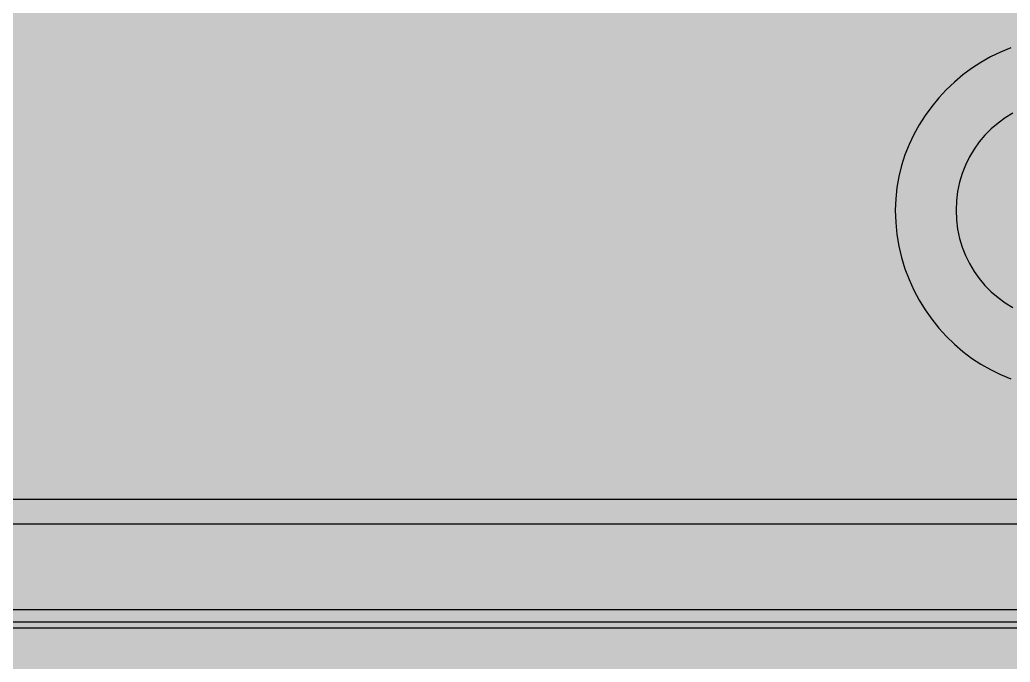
# Model space of a CAD drawing. Header units: millimetres. Extents: x 0 to 966, y -664 to 90.
# Drawn here: x 111.3 to 125.65, y 12.7 to 22.01 of the extents above; entities that cross this region are included whole.
import ezdxf

# ---------------------------------------------------------------- set-up
doc = ezdxf.new("R2010")
doc.units = ezdxf.units.MM
for name, color, linetype in [('HDL_BODY', 7, 'Continuous'), ('HDL_COLOUR', 7, 'Continuous'), ('HDL_DETAIL', 7, 'Continuous'), ('HDL_PRINT', 7, 'Continuous')]:
    doc.layers.add(name, color=color, linetype=linetype)

# ---------------------------------------------------------------- blocks, each defined once
blk = doc.blocks.new('M_MHR17U.1_FRONT')
at = {"layer": 'HDL_BODY', "true_color": 0x202126}
blk.add_hatch(color=250, dxfattribs=at).paths.add_polyline_path([(0, 0), (144, 0), (144, 90), (0, 90)])
at = {"layer": 'HDL_BODY', "true_color": 0x2a2a30}
blk.add_hatch(color=250, dxfattribs=at).paths.add_polyline_path([(0.4, 20.52), (143.6, 20.52), (143.6, 68.31), (0.4, 68.31)])
at = {"layer": 'HDL_BODY', "true_color": 0x23242a}
blk.add_hatch(color=250, dxfattribs=at).paths.add_polyline_path([(0.4, 0.5), (143.6, 0.5), (143.6, 19.8), (0.4, 19.8)])
at = {"layer": 'HDL_COLOUR', "true_color": 0x232529}
for points in [[(126.453, 21.743), (126.288, 21.737), (126.126, 21.719), (125.966, 21.69), (125.81, 21.651), (125.657, 21.601), (125.508, 21.541), (125.364, 21.471), (125.224, 21.393), (125.089, 21.306), (124.96, 21.21), (124.838, 21.107), (124.721, 20.996), (124.612, 20.879), (124.51, 20.755), (124.415, 20.624), (124.329, 20.488), (124.251, 20.347), (124.182, 20.201), (124.123, 20.051), (124.074, 19.896), (124.035, 19.739), (124.006, 19.577), (123.989, 19.414), (123.983, 19.248), (123.989, 19.071), (124.006, 18.897), (124.035, 18.727), (124.074, 18.561), (124.123, 18.399), (124.182, 18.242), (124.251, 18.09), (124.329, 17.944), (124.415, 17.803), (124.51, 17.669), (124.612, 17.541), (124.721, 17.421), (124.838, 17.308), (124.96, 17.202), (125.089, 17.105), (125.224, 17.016), (125.364, 16.937), (125.508, 16.867), (125.657, 16.806), (125.81, 16.756), (125.966, 16.716), (126.126, 16.687), (126.288, 16.669), (126.453, 16.663), (126.628, 16.669), (126.8, 16.687), (126.968, 16.716), (127.132, 16.756), (127.292, 16.806), (127.447, 16.867), (127.598, 16.937), (127.743, 17.016), (127.882, 17.105), (128.015, 17.202), (128.141, 17.308), (128.26, 17.421), (128.372, 17.541), (128.476, 17.669), (128.572, 17.803), (128.66, 17.944), (128.739, 18.09), (128.808, 18.242), (128.868, 18.399), (128.918, 18.561), (128.957, 18.727), (128.986, 18.897), (129.003, 19.071), (129.009, 19.248), (129.003, 19.414), (128.986, 19.577), (128.957, 19.739), (128.918, 19.896), (128.868, 20.051), (128.808, 20.201), (128.739, 20.347), (128.66, 20.488), (128.572, 20.624), (128.476, 20.755), (128.372, 20.879), (128.26, 20.996), (128.141, 21.107), (128.015, 21.21), (127.882, 21.306), (127.743, 21.393), (127.598, 21.471), (127.447, 21.541), (127.292, 21.601), (127.132, 21.651), (126.968, 21.69), (126.8, 21.719), (126.628, 21.737), (126.453, 21.743)], [(126.453, 20.851), (126.315, 20.846), (126.18, 20.828), (126.05, 20.8), (125.923, 20.762), (125.802, 20.713), (125.685, 20.655), (125.575, 20.588), (125.471, 20.512), (125.373, 20.428), (125.282, 20.337), (125.199, 20.238), (125.124, 20.133), (125.058, 20.022), (125.001, 19.904), (124.952, 19.782), (124.914, 19.654), (124.886, 19.522), (124.869, 19.387), (124.864, 19.248), (124.869, 19.108), (124.886, 18.973), (124.914, 18.841), (124.952, 18.713), (125.001, 18.591), (125.058, 18.474), (125.124, 18.362), (125.199, 18.257), (125.282, 18.158), (125.373, 18.067), (125.471, 17.983), (125.575, 17.907), (125.685, 17.84), (125.802, 17.782), (125.923, 17.733), (126.05, 17.695), (126.18, 17.667), (126.315, 17.649), (126.453, 17.643), (126.591, 17.649), (126.727, 17.667), (126.861, 17.695), (126.991, 17.733), (127.117, 17.782), (127.239, 17.84), (127.356, 17.907), (127.467, 17.983), (127.571, 18.067), (127.669, 18.158), (127.759, 18.257), (127.84, 18.362), (127.913, 18.474), (127.976, 18.591), (128.029, 18.713), (128.072, 18.841), (128.103, 18.973), (128.122, 19.108), (128.128, 19.248), (128.122, 19.387), (128.103, 19.522), (128.072, 19.654), (128.029, 19.782), (127.976, 19.904), (127.913, 20.022), (127.84, 20.133), (127.759, 20.238), (127.669, 20.337), (127.571, 20.428), (127.467, 20.512), (127.356, 20.588), (127.239, 20.655), (127.117, 20.713), (126.991, 20.762), (126.861, 20.8), (126.727, 20.828), (126.591, 20.846), (126.453, 20.851)]]:
    blk.add_hatch(color=250, dxfattribs=at).paths.add_polyline_path(points)
at = {"layer": 'HDL_PRINT', "true_color": 0xdee1e9}
h = blk.add_hatch(color=254, dxfattribs=at)
h.paths.add_polyline_path([(114.81, 17.376), (114.81, 18.802), (115.34, 18.802), (115.393, 18.802), (115.44, 18.802), (115.48, 18.802), (115.506, 18.802), (115.516, 18.802), (115.554, 18.801), (115.582, 18.799), (115.605, 18.791), (115.628, 18.776), (115.656, 18.75), (115.694, 18.713), (115.781, 18.624), (115.818, 18.58), (115.843, 18.538), (115.859, 18.501), (115.867, 18.472), (115.869, 18.453), (115.87, 18.446), (115.866, 18.383), (115.855, 18.327), (115.837, 18.278), (115.814, 18.234), (115.788, 18.194), (115.758, 18.157), (115.727, 18.123), (115.694, 18.089), (115.686, 18.06), (115.664, 18.038), (115.628, 18.022), (115.583, 18.011), (115.529, 18.005), (115.469, 18.002), (115.406, 18), (115.34, 18), (114.989, 18), (114.989, 17.376), (114.81, 17.376)])
h.paths.add_polyline_path([(114.989, 18.178), (115.34, 18.178), (115.384, 18.178), (115.429, 18.178), (115.473, 18.178), (115.516, 18.178), (115.561, 18.178), (115.605, 18.178), (115.612, 18.222), (115.628, 18.264), (115.65, 18.301), (115.671, 18.33), (115.688, 18.349), (115.694, 18.356), (115.688, 18.401), (115.671, 18.442), (115.65, 18.479), (115.628, 18.508), (115.612, 18.528), (115.605, 18.535), (115.596, 18.578), (115.574, 18.605), (115.547, 18.618), (115.525, 18.623), (115.516, 18.624), (115.473, 18.624), (115.442, 18.624), (115.416, 18.624), (115.384, 18.624), (115.34, 18.624), (114.989, 18.624), (114.989, 18.178)])
for points in [[(118.691, 17.376), (119.132, 18.802), (119.221, 18.802), (118.867, 17.376), (118.691, 17.376)], [(119.397, 17.376), (119.397, 18.802), (119.572, 18.802), (119.572, 17.554), (120.191, 17.554), (120.191, 17.376), (119.397, 17.376)], [(120.456, 17.376), (120.456, 18.802), (121.426, 18.802), (121.426, 18.624), (120.632, 18.624), (120.632, 18.178), (121.426, 18.178), (121.426, 18.089), (120.632, 18.089), (120.632, 17.554), (121.513, 17.554), (121.513, 17.376), (120.456, 17.376)], [(116.045, 17.376), (116.045, 18.446), (116.224, 18.446), (116.224, 18.267), (116.23, 18.305), (116.246, 18.333), (116.267, 18.356), (116.288, 18.38), (116.304, 18.408), (116.31, 18.446), (116.4, 18.446), (116.443, 18.445), (116.483, 18.442), (116.52, 18.434), (116.549, 18.419), (116.568, 18.394), (116.575, 18.356), (116.575, 18.267), (116.531, 18.267), (116.5, 18.267), (116.473, 18.267), (116.442, 18.267), (116.4, 18.267), (116.31, 18.267), (116.301, 18.224), (116.28, 18.197), (116.254, 18.184), (116.233, 18.179), (116.224, 18.178), (116.224, 18.134), (116.224, 18.089), (116.224, 18.045), (116.224, 18), (116.224, 17.955), (116.224, 17.911), (116.224, 17.376), (116.045, 17.376)], [(116.045, 15.951), (116.31, 15.951), (116.281, 15.891), (116.252, 15.833), (116.223, 15.776), (116.194, 15.721), (116.164, 15.669), (116.135, 15.62), (116.105, 15.577), (116.075, 15.538), (116.045, 15.505), (116.003, 15.472), (115.953, 15.448), (115.898, 15.432), (115.842, 15.423), (115.786, 15.418), (115.736, 15.416), (115.694, 15.416), (115.628, 15.416), (115.562, 15.417), (115.499, 15.421), (115.439, 15.427), (115.384, 15.438), (115.334, 15.453), (115.29, 15.475), (115.254, 15.505), (115.216, 15.543), (115.177, 15.581), (115.139, 15.62), (115.101, 15.658), (115.064, 15.696), (115.026, 15.734), (114.989, 15.772), (114.985, 15.835), (114.975, 15.892), (114.961, 15.945), (114.944, 15.995), (114.928, 16.046), (114.914, 16.098), (114.903, 16.155), (114.9, 16.218), (114.903, 16.281), (114.914, 16.338), (114.928, 16.39), (114.944, 16.441), (114.961, 16.491), (114.975, 16.544), (114.985, 16.6), (114.989, 16.663), (115.026, 16.701), (115.064, 16.74), (115.101, 16.778), (115.139, 16.816), (115.177, 16.854), (115.216, 16.893), (115.254, 16.931), (115.316, 16.934), (115.372, 16.945), (115.423, 16.959), (115.473, 16.975), (115.523, 16.992), (115.575, 17.006), (115.631, 17.016), (115.694, 17.02), (115.731, 17.016), (115.773, 17.004), (115.821, 16.987), (115.87, 16.964), (115.919, 16.937), (115.966, 16.907), (116.009, 16.875), (116.045, 16.842), (116.083, 16.803), (116.12, 16.765), (116.153, 16.727), (116.182, 16.689), (116.204, 16.651), (116.219, 16.612), (116.224, 16.574), (116.045, 16.485), (116.04, 16.523), (116.026, 16.562), (116.004, 16.6), (115.976, 16.638), (115.944, 16.676), (115.908, 16.714), (115.87, 16.752), (115.863, 16.759), (115.843, 16.775), (115.814, 16.797), (115.778, 16.818), (115.737, 16.835), (115.694, 16.842), (115.631, 16.838), (115.576, 16.828), (115.527, 16.813), (115.484, 16.797), (115.444, 16.781), (115.408, 16.766), (115.374, 16.756), (115.34, 16.752), (115.308, 16.714), (115.283, 16.676), (115.263, 16.638), (115.244, 16.6), (115.223, 16.562), (115.198, 16.523), (115.164, 16.485), (115.164, 16.441), (115.164, 16.396), (115.164, 16.351), (115.164, 16.307), (115.164, 16.262), (115.164, 16.218), (115.164, 16.147), (115.164, 16.085), (115.164, 16.031), (115.164, 15.983), (115.164, 15.94), (115.164, 15.9), (115.164, 15.861), (115.208, 15.817), (115.25, 15.776), (115.286, 15.739), (115.314, 15.71), (115.333, 15.69), (115.34, 15.683), (115.378, 15.65), (115.416, 15.627), (115.454, 15.611), (115.491, 15.601), (115.529, 15.596), (115.567, 15.594), (115.605, 15.594), (115.675, 15.594), (115.736, 15.596), (115.79, 15.601), (115.838, 15.611), (115.881, 15.627), (115.921, 15.65), (115.959, 15.683), (115.964, 15.721), (115.976, 15.76), (115.993, 15.798), (116.011, 15.836), (116.028, 15.874), (116.041, 15.912), (116.045, 15.951)], [(117.456, 15.594), (117.456, 15.416), (116.4, 15.416), (116.4, 15.454), (116.403, 15.482), (116.41, 15.505), (116.425, 15.528), (116.45, 15.556), (116.486, 15.594), (116.486, 15.601), (116.489, 15.621), (116.497, 15.65), (116.512, 15.686), (116.538, 15.728), (116.575, 15.772), (116.613, 15.81), (116.651, 15.849), (116.689, 15.887), (116.726, 15.925), (116.764, 15.963), (116.802, 16.001), (116.84, 16.04), (116.902, 16.073), (116.957, 16.106), (117.006, 16.14), (117.049, 16.173), (117.088, 16.207), (117.125, 16.24), (117.159, 16.274), (117.191, 16.307), (117.191, 16.351), (117.191, 16.396), (117.191, 16.441), (117.191, 16.485), (117.191, 16.53), (117.191, 16.574), (117.191, 16.618), (117.191, 16.65), (117.191, 16.677), (117.191, 16.708), (117.191, 16.752), (117.154, 16.757), (117.117, 16.77), (117.079, 16.787), (117.041, 16.806), (117.004, 16.824), (116.966, 16.837), (116.929, 16.842), (116.885, 16.835), (116.843, 16.818), (116.807, 16.797), (116.777, 16.775), (116.758, 16.759), (116.751, 16.752), (116.719, 16.714), (116.696, 16.676), (116.681, 16.638), (116.671, 16.6), (116.666, 16.562), (116.665, 16.523), (116.664, 16.485), (116.486, 16.485), (116.486, 16.548), (116.487, 16.604), (116.491, 16.653), (116.497, 16.697), (116.508, 16.737), (116.524, 16.773), (116.546, 16.808), (116.575, 16.842), (116.618, 16.875), (116.669, 16.898), (116.724, 16.914), (116.781, 16.924), (116.836, 16.929), (116.886, 16.93), (116.929, 16.931), (116.999, 16.93), (117.06, 16.929), (117.113, 16.924), (117.16, 16.914), (117.203, 16.898), (117.242, 16.875), (117.28, 16.842), (117.318, 16.803), (117.354, 16.765), (117.387, 16.727), (117.415, 16.689), (117.437, 16.651), (117.451, 16.612), (117.456, 16.574), (117.456, 16.53), (117.453, 16.488), (117.445, 16.452), (117.431, 16.422), (117.406, 16.403), (117.37, 16.396), (117.363, 16.352), (117.347, 16.31), (117.325, 16.274), (117.304, 16.244), (117.287, 16.225), (117.28, 16.218), (117.242, 16.18), (117.205, 16.141), (117.167, 16.103), (117.129, 16.065), (117.092, 16.027), (117.054, 15.989), (117.016, 15.951), (116.95, 15.884), (116.902, 15.835), (116.866, 15.798), (116.837, 15.77), (116.812, 15.744), (116.784, 15.717), (116.751, 15.683), (116.742, 15.682), (116.72, 15.678), (116.695, 15.664), (116.673, 15.638), (116.664, 15.594), (117.456, 15.594)], [(119.486, 15.861), (119.661, 15.861), (119.695, 15.823), (119.72, 15.785), (119.741, 15.747), (119.76, 15.709), (119.78, 15.67), (119.805, 15.632), (119.837, 15.594), (119.847, 15.594), (119.874, 15.594), (119.914, 15.594), (119.963, 15.594), (120.016, 15.594), (120.059, 15.595), (120.099, 15.597), (120.136, 15.605), (120.165, 15.621), (120.184, 15.646), (120.191, 15.683), (120.227, 15.69), (120.252, 15.71), (120.267, 15.739), (120.274, 15.776), (120.277, 15.817), (120.277, 15.861), (120.277, 15.899), (120.275, 15.938), (120.271, 15.976), (120.261, 16.014), (120.246, 16.052), (120.223, 16.09), (120.191, 16.129), (120.184, 16.135), (120.165, 16.152), (120.136, 16.173), (120.099, 16.195), (120.059, 16.211), (120.016, 16.218), (120.009, 16.211), (119.989, 16.195), (119.96, 16.173), (119.923, 16.152), (119.881, 16.135), (119.837, 16.129), (119.926, 16.307), (119.97, 16.307), (120.011, 16.31), (120.048, 16.318), (120.076, 16.333), (120.095, 16.358), (120.102, 16.396), (120.14, 16.401), (120.176, 16.416), (120.208, 16.438), (120.236, 16.467), (120.258, 16.5), (120.272, 16.536), (120.277, 16.574), (120.271, 16.612), (120.255, 16.64), (120.234, 16.663), (120.214, 16.686), (120.198, 16.714), (120.191, 16.752), (120.153, 16.759), (120.125, 16.775), (120.102, 16.797), (120.08, 16.818), (120.052, 16.835), (120.016, 16.842), (119.971, 16.835), (119.93, 16.818), (119.893, 16.797), (119.863, 16.775), (119.844, 16.759), (119.837, 16.752), (119.801, 16.714), (119.776, 16.686), (119.761, 16.663), (119.754, 16.64), (119.751, 16.612), (119.751, 16.574), (119.572, 16.574), (119.572, 16.612), (119.574, 16.651), (119.579, 16.689), (119.589, 16.727), (119.605, 16.765), (119.628, 16.803), (119.661, 16.842), (119.7, 16.875), (119.739, 16.898), (119.782, 16.914), (119.829, 16.924), (119.883, 16.929), (119.944, 16.93), (120.016, 16.931), (120.058, 16.931), (120.089, 16.931), (120.116, 16.931), (120.147, 16.931), (120.191, 16.931), (120.228, 16.897), (120.264, 16.872), (120.296, 16.851), (120.325, 16.832), (120.347, 16.811), (120.362, 16.786), (120.367, 16.752), (120.404, 16.714), (120.43, 16.686), (120.445, 16.663), (120.453, 16.64), (120.456, 16.612), (120.456, 16.574), (120.456, 16.536), (120.453, 16.508), (120.445, 16.485), (120.43, 16.462), (120.404, 16.434), (120.367, 16.396), (120.362, 16.363), (120.347, 16.337), (120.325, 16.317), (120.296, 16.297), (120.264, 16.277), (120.228, 16.251), (120.191, 16.218), (120.228, 16.218), (120.266, 16.216), (120.304, 16.211), (120.341, 16.201), (120.38, 16.185), (120.418, 16.162), (120.456, 16.129), (120.461, 16.09), (120.473, 16.052), (120.49, 16.014), (120.508, 15.976), (120.525, 15.938), (120.538, 15.899), (120.542, 15.861), (120.538, 15.824), (120.527, 15.781), (120.51, 15.733), (120.488, 15.683), (120.462, 15.633), (120.432, 15.586), (120.4, 15.542), (120.367, 15.505), (120.324, 15.472), (120.273, 15.448), (120.218, 15.432), (120.162, 15.423), (120.107, 15.418), (120.057, 15.416), (120.016, 15.416), (119.944, 15.416), (119.883, 15.418), (119.829, 15.423), (119.782, 15.432), (119.739, 15.448), (119.7, 15.472), (119.661, 15.505), (119.628, 15.539), (119.596, 15.573), (119.567, 15.61), (119.54, 15.65), (119.518, 15.694), (119.501, 15.743), (119.49, 15.798), (119.486, 15.861)], [(122.396, 15.416), (121.777, 16.931), (122.042, 16.931), (122.396, 15.861), (122.401, 15.823), (122.414, 15.785), (122.43, 15.747), (122.449, 15.709), (122.466, 15.67), (122.478, 15.632), (122.483, 15.594), (122.483, 15.632), (122.485, 15.67), (122.49, 15.709), (122.499, 15.747), (122.515, 15.785), (122.539, 15.823), (122.572, 15.861), (122.923, 16.931), (123.188, 16.931), (122.572, 15.416), (122.396, 15.416)], [(118.78, 16.307), (119.398, 16.307), (119.398, 16.129), (118.78, 16.129), (118.78, 16.307)]]:
    blk.add_hatch(color=254, dxfattribs=at).paths.add_polyline_path(points)
h = blk.add_hatch(color=254, dxfattribs=at)
h.paths.add_polyline_path([(121.691, 17.376), (121.691, 18.802), (122.218, 18.802), (122.262, 18.802), (122.307, 18.802), (122.351, 18.802), (122.396, 18.802), (122.439, 18.802), (122.483, 18.802), (122.49, 18.795), (122.509, 18.779), (122.538, 18.757), (122.574, 18.736), (122.615, 18.719), (122.658, 18.713), (122.692, 18.675), (122.717, 18.637), (122.738, 18.598), (122.757, 18.56), (122.778, 18.522), (122.804, 18.484), (122.837, 18.446), (122.837, 18.407), (122.837, 18.367), (122.837, 18.324), (122.837, 18.276), (122.837, 18.222), (122.837, 18.16), (122.837, 18.089), (122.837, 18.045), (122.837, 18), (122.837, 17.955), (122.837, 17.911), (122.837, 17.866), (122.837, 17.822), (122.83, 17.784), (122.814, 17.756), (122.792, 17.733), (122.771, 17.71), (122.754, 17.681), (122.748, 17.643), (122.71, 17.606), (122.682, 17.581), (122.659, 17.566), (122.636, 17.558), (122.609, 17.555), (122.572, 17.554), (122.563, 17.511), (122.541, 17.485), (122.514, 17.471), (122.492, 17.466), (122.483, 17.465), (122.446, 17.46), (122.408, 17.448), (122.37, 17.43), (122.332, 17.411), (122.294, 17.394), (122.256, 17.381), (122.218, 17.376), (121.691, 17.376)])
h.paths.add_polyline_path([(121.867, 17.554), (122.218, 17.554), (122.262, 17.555), (122.304, 17.558), (122.341, 17.566), (122.37, 17.581), (122.389, 17.606), (122.396, 17.643), (122.439, 17.643), (122.47, 17.643), (122.497, 17.643), (122.528, 17.643), (122.572, 17.643), (122.572, 17.688), (122.575, 17.729), (122.583, 17.766), (122.598, 17.795), (122.622, 17.815), (122.658, 17.822), (122.658, 17.866), (122.658, 17.911), (122.658, 17.955), (122.658, 18), (122.658, 18.045), (122.658, 18.089), (122.658, 18.16), (122.656, 18.222), (122.652, 18.276), (122.642, 18.324), (122.627, 18.367), (122.604, 18.407), (122.572, 18.446), (122.567, 18.483), (122.552, 18.52), (122.53, 18.553), (122.502, 18.582), (122.469, 18.604), (122.433, 18.619), (122.396, 18.624), (122.386, 18.624), (122.359, 18.624), (122.319, 18.624), (122.271, 18.624), (122.218, 18.624), (121.867, 18.624), (121.867, 17.554)])
h = blk.add_hatch(color=254, dxfattribs=at)
h.paths.add_polyline_path([(116.664, 17.911), (116.665, 17.977), (116.666, 18.043), (116.669, 18.107), (116.675, 18.167), (116.686, 18.223), (116.701, 18.274), (116.722, 18.319), (116.751, 18.356), (116.789, 18.389), (116.829, 18.413), (116.872, 18.429), (116.92, 18.439), (116.974, 18.443), (117.035, 18.445), (117.105, 18.446), (117.141, 18.442), (117.184, 18.43), (117.231, 18.413), (117.28, 18.39), (117.33, 18.363), (117.377, 18.333), (117.42, 18.3), (117.456, 18.267), (117.486, 18.234), (117.508, 18.199), (117.524, 18.162), (117.534, 18.122), (117.541, 18.078), (117.544, 18.029), (117.545, 17.974), (117.545, 17.911), (117.545, 17.866), (117.545, 17.822), (117.545, 17.777), (117.545, 17.733), (117.545, 17.688), (117.545, 17.643), (117.501, 17.599), (117.46, 17.558), (117.424, 17.521), (117.395, 17.492), (117.377, 17.472), (117.37, 17.465), (117.332, 17.432), (117.293, 17.409), (117.255, 17.393), (117.217, 17.383), (117.18, 17.378), (117.142, 17.377), (117.105, 17.376), (117.043, 17.38), (116.988, 17.392), (116.939, 17.409), (116.895, 17.432), (116.856, 17.459), (116.819, 17.489), (116.784, 17.521), (116.751, 17.554), (116.719, 17.593), (116.696, 17.633), (116.681, 17.676), (116.671, 17.724), (116.666, 17.778), (116.665, 17.84), (116.664, 17.911)])
h.paths.add_polyline_path([(116.84, 17.911), (116.84, 17.873), (116.842, 17.834), (116.847, 17.796), (116.857, 17.758), (116.873, 17.72), (116.896, 17.682), (116.929, 17.643), (116.936, 17.606), (116.955, 17.581), (116.984, 17.566), (117.02, 17.558), (117.061, 17.555), (117.105, 17.554), (117.148, 17.555), (117.189, 17.558), (117.225, 17.566), (117.254, 17.581), (117.273, 17.606), (117.28, 17.643), (117.314, 17.682), (117.337, 17.72), (117.353, 17.758), (117.363, 17.796), (117.368, 17.834), (117.37, 17.873), (117.37, 17.911), (117.37, 17.982), (117.368, 18.042), (117.363, 18.091), (117.353, 18.129), (117.337, 18.156), (117.314, 18.173), (117.28, 18.178), (117.273, 18.216), (117.254, 18.241), (117.225, 18.256), (117.189, 18.264), (117.148, 18.267), (117.105, 18.267), (117.061, 18.267), (117.02, 18.264), (116.984, 18.256), (116.955, 18.241), (116.936, 18.216), (116.929, 18.178), (116.896, 18.173), (116.873, 18.156), (116.857, 18.129), (116.847, 18.091), (116.842, 18.042), (116.84, 17.982), (116.84, 17.911)])
h = blk.add_hatch(color=254, dxfattribs=at)
h.paths.add_polyline_path([(117.721, 17.376), (117.897, 17.287), (117.897, 17.278), (117.902, 17.256), (117.916, 17.229), (117.942, 17.207), (117.986, 17.198), (117.993, 17.191), (118.012, 17.175), (118.041, 17.154), (118.078, 17.132), (118.118, 17.116), (118.161, 17.109), (118.168, 17.116), (118.188, 17.132), (118.217, 17.154), (118.254, 17.175), (118.296, 17.191), (118.34, 17.198), (118.341, 17.207), (118.346, 17.229), (118.359, 17.256), (118.384, 17.278), (118.426, 17.287), (118.426, 17.332), (118.426, 17.376), (118.426, 17.421), (118.426, 17.465), (118.426, 17.51), (118.426, 17.554), (118.389, 17.517), (118.352, 17.48), (118.314, 17.447), (118.276, 17.418), (118.238, 17.396), (118.2, 17.382), (118.161, 17.376), (118.099, 17.38), (118.045, 17.392), (117.996, 17.409), (117.952, 17.432), (117.913, 17.459), (117.877, 17.489), (117.843, 17.521), (117.81, 17.554), (117.781, 17.592), (117.759, 17.635), (117.743, 17.683), (117.732, 17.733), (117.726, 17.782), (117.722, 17.83), (117.721, 17.874), (117.721, 17.911), (117.721, 17.955), (117.721, 18), (117.721, 18.045), (117.721, 18.089), (117.721, 18.134), (117.721, 18.178), (117.754, 18.216), (117.78, 18.252), (117.8, 18.286), (117.819, 18.314), (117.84, 18.337), (117.864, 18.351), (117.897, 18.356), (117.935, 18.389), (117.973, 18.413), (118.011, 18.429), (118.049, 18.439), (118.087, 18.443), (118.124, 18.445), (118.161, 18.446), (118.2, 18.44), (118.238, 18.426), (118.276, 18.403), (118.314, 18.375), (118.352, 18.342), (118.389, 18.305), (118.426, 18.267), (118.426, 18.446), (118.605, 18.446), (118.605, 17.554), (118.601, 17.492), (118.591, 17.436), (118.577, 17.387), (118.56, 17.343), (118.544, 17.303), (118.53, 17.266), (118.519, 17.232), (118.516, 17.198), (118.509, 17.191), (118.489, 17.175), (118.46, 17.154), (118.424, 17.132), (118.383, 17.116), (118.34, 17.109), (118.333, 17.071), (118.314, 17.046), (118.284, 17.031), (118.247, 17.023), (118.206, 17.02), (118.161, 17.02), (118.091, 17.02), (118.03, 17.022), (117.977, 17.027), (117.929, 17.036), (117.887, 17.052), (117.848, 17.076), (117.81, 17.109), (117.777, 17.114), (117.753, 17.131), (117.738, 17.158), (117.728, 17.196), (117.723, 17.245), (117.721, 17.305), (117.721, 17.376)])
h.paths.add_polyline_path([(117.897, 17.911), (117.897, 17.873), (117.899, 17.834), (117.904, 17.796), (117.913, 17.758), (117.929, 17.72), (117.953, 17.682), (117.986, 17.643), (117.993, 17.606), (118.012, 17.581), (118.041, 17.566), (118.078, 17.558), (118.118, 17.555), (118.161, 17.554), (118.199, 17.555), (118.228, 17.558), (118.251, 17.566), (118.274, 17.581), (118.302, 17.606), (118.34, 17.643), (118.372, 17.682), (118.395, 17.72), (118.41, 17.758), (118.42, 17.796), (118.424, 17.834), (118.426, 17.873), (118.426, 17.911), (118.426, 17.982), (118.424, 18.042), (118.42, 18.091), (118.41, 18.129), (118.395, 18.156), (118.372, 18.173), (118.34, 18.178), (118.302, 18.216), (118.274, 18.241), (118.251, 18.256), (118.228, 18.264), (118.199, 18.267), (118.161, 18.267), (118.118, 18.267), (118.078, 18.264), (118.041, 18.256), (118.012, 18.241), (117.993, 18.216), (117.986, 18.178), (117.953, 18.173), (117.929, 18.156), (117.913, 18.129), (117.904, 18.091), (117.899, 18.042), (117.897, 17.982), (117.897, 17.911)])
h = blk.add_hatch(color=254, dxfattribs=at)
h.paths.add_polyline_path([(113.489, 15.416), (113.489, 16.931), (114.019, 16.931), (114.062, 16.931), (114.106, 16.931), (114.15, 16.931), (114.194, 16.931), (114.239, 16.931), (114.284, 16.931), (114.327, 16.924), (114.367, 16.908), (114.404, 16.886), (114.433, 16.865), (114.452, 16.848), (114.459, 16.842), (114.497, 16.803), (114.533, 16.765), (114.566, 16.727), (114.594, 16.689), (114.616, 16.651), (114.63, 16.612), (114.635, 16.574), (114.664, 16.537), (114.686, 16.494), (114.702, 16.446), (114.713, 16.396), (114.719, 16.346), (114.723, 16.299), (114.724, 16.255), (114.724, 16.218), (114.724, 16.175), (114.724, 16.124), (114.724, 16.068), (114.724, 16.011), (114.724, 15.955), (114.724, 15.904), (114.724, 15.861), (114.686, 15.823), (114.658, 15.795), (114.635, 15.772), (114.612, 15.749), (114.585, 15.721), (114.548, 15.683), (114.542, 15.645), (114.525, 15.617), (114.504, 15.594), (114.482, 15.571), (114.466, 15.543), (114.459, 15.505), (114.421, 15.504), (114.393, 15.502), (114.37, 15.494), (114.348, 15.478), (114.32, 15.453), (114.284, 15.416), (114.239, 15.416), (114.194, 15.416), (114.15, 15.416), (114.106, 15.416), (114.062, 15.416), (114.019, 15.416), (113.489, 15.416)])
h.paths.add_polyline_path([(113.665, 15.594), (114.019, 15.594), (114.062, 15.595), (114.103, 15.597), (114.139, 15.605), (114.168, 15.621), (114.187, 15.646), (114.194, 15.683), (114.247, 15.683), (114.295, 15.683), (114.334, 15.683), (114.36, 15.683), (114.37, 15.683), (114.375, 15.721), (114.388, 15.76), (114.405, 15.798), (114.424, 15.836), (114.441, 15.874), (114.454, 15.912), (114.459, 15.951), (114.492, 15.989), (114.516, 16.027), (114.532, 16.065), (114.541, 16.103), (114.546, 16.141), (114.548, 16.18), (114.548, 16.218), (114.545, 16.281), (114.534, 16.336), (114.52, 16.385), (114.504, 16.429), (114.487, 16.469), (114.473, 16.506), (114.463, 16.541), (114.459, 16.574), (114.415, 16.618), (114.374, 16.66), (114.338, 16.697), (114.309, 16.726), (114.29, 16.745), (114.284, 16.752), (114.239, 16.752), (114.194, 16.752), (114.15, 16.752), (114.106, 16.752), (114.062, 16.752), (114.019, 16.752), (113.665, 16.752), (113.665, 15.594)])
h = blk.add_hatch(color=254, dxfattribs=at)
h.paths.add_polyline_path([(117.635, 16.218), (117.635, 16.281), (117.635, 16.338), (117.635, 16.39), (117.635, 16.441), (117.635, 16.491), (117.635, 16.544), (117.635, 16.6), (117.635, 16.663), (117.667, 16.701), (117.692, 16.738), (117.712, 16.771), (117.731, 16.799), (117.751, 16.822), (117.777, 16.836), (117.81, 16.842), (117.847, 16.875), (117.885, 16.898), (117.923, 16.914), (117.961, 16.924), (117.999, 16.929), (118.037, 16.93), (118.075, 16.931), (118.119, 16.931), (118.162, 16.931), (118.206, 16.931), (118.251, 16.931), (118.295, 16.931), (118.34, 16.931), (118.346, 16.924), (118.362, 16.904), (118.383, 16.875), (118.404, 16.838), (118.42, 16.797), (118.426, 16.752), (118.464, 16.745), (118.489, 16.726), (118.504, 16.697), (118.512, 16.66), (118.515, 16.618), (118.516, 16.574), (118.545, 16.537), (118.567, 16.494), (118.583, 16.446), (118.594, 16.396), (118.6, 16.346), (118.603, 16.299), (118.605, 16.255), (118.605, 16.218), (118.605, 16.151), (118.603, 16.086), (118.6, 16.022), (118.594, 15.962), (118.583, 15.905), (118.567, 15.854), (118.545, 15.81), (118.516, 15.772), (118.51, 15.734), (118.496, 15.696), (118.474, 15.658), (118.445, 15.62), (118.413, 15.581), (118.377, 15.543), (118.34, 15.505), (118.33, 15.472), (118.303, 15.448), (118.263, 15.432), (118.216, 15.423), (118.165, 15.418), (118.117, 15.416), (118.075, 15.416), (118.038, 15.416), (117.995, 15.419), (117.947, 15.425), (117.898, 15.438), (117.849, 15.459), (117.801, 15.491), (117.758, 15.535), (117.721, 15.594), (117.698, 15.624), (117.679, 15.659), (117.664, 15.701), (117.653, 15.749), (117.645, 15.806), (117.64, 15.87), (117.637, 15.943), (117.635, 16.025), (117.635, 16.116), (117.635, 16.218)])
h.paths.add_polyline_path([(117.81, 16.218), (117.81, 16.132), (117.811, 16.053), (117.813, 15.98), (117.818, 15.914), (117.825, 15.855), (117.836, 15.802), (117.851, 15.756), (117.871, 15.716), (117.897, 15.683), (117.904, 15.646), (117.923, 15.621), (117.952, 15.605), (117.989, 15.597), (118.031, 15.595), (118.075, 15.594), (118.112, 15.594), (118.15, 15.596), (118.187, 15.601), (118.225, 15.611), (118.264, 15.627), (118.302, 15.65), (118.34, 15.683), (118.343, 15.716), (118.351, 15.756), (118.362, 15.802), (118.376, 15.855), (118.39, 15.914), (118.404, 15.98), (118.415, 16.053), (118.423, 16.132), (118.426, 16.218), (118.423, 16.285), (118.413, 16.35), (118.399, 16.414), (118.383, 16.474), (118.367, 16.53), (118.353, 16.581), (118.344, 16.626), (118.34, 16.663), (118.302, 16.701), (118.264, 16.738), (118.225, 16.771), (118.187, 16.799), (118.15, 16.822), (118.112, 16.836), (118.075, 16.842), (118.037, 16.836), (118.001, 16.822), (117.967, 16.799), (117.939, 16.771), (117.916, 16.738), (117.902, 16.701), (117.897, 16.663), (117.868, 16.626), (117.847, 16.581), (117.831, 16.53), (117.821, 16.474), (117.815, 16.414), (117.812, 16.35), (117.81, 16.285), (117.81, 16.218)])
h = blk.add_hatch(color=254, dxfattribs=at)
h.paths.add_polyline_path([(120.721, 16.218), (120.721, 16.281), (120.721, 16.338), (120.721, 16.39), (120.721, 16.441), (120.721, 16.491), (120.721, 16.544), (120.721, 16.6), (120.721, 16.663), (120.753, 16.701), (120.778, 16.738), (120.798, 16.771), (120.817, 16.799), (120.838, 16.822), (120.863, 16.836), (120.896, 16.842), (120.935, 16.875), (120.972, 16.898), (121.01, 16.914), (121.048, 16.924), (121.085, 16.929), (121.123, 16.93), (121.161, 16.931), (121.205, 16.931), (121.249, 16.931), (121.293, 16.931), (121.337, 16.931), (121.382, 16.931), (121.426, 16.931), (121.433, 16.924), (121.449, 16.904), (121.469, 16.875), (121.49, 16.838), (121.506, 16.797), (121.513, 16.752), (121.55, 16.745), (121.575, 16.726), (121.591, 16.697), (121.599, 16.66), (121.601, 16.618), (121.602, 16.574), (121.631, 16.537), (121.653, 16.494), (121.669, 16.446), (121.68, 16.396), (121.686, 16.346), (121.69, 16.299), (121.691, 16.255), (121.691, 16.218), (121.691, 16.151), (121.69, 16.086), (121.686, 16.022), (121.68, 15.962), (121.669, 15.905), (121.653, 15.854), (121.631, 15.81), (121.602, 15.772), (121.597, 15.734), (121.582, 15.696), (121.56, 15.658), (121.532, 15.62), (121.499, 15.581), (121.463, 15.543), (121.426, 15.505), (121.416, 15.472), (121.389, 15.448), (121.349, 15.432), (121.302, 15.423), (121.252, 15.418), (121.203, 15.416), (121.161, 15.416), (121.124, 15.416), (121.081, 15.419), (121.034, 15.425), (120.984, 15.438), (120.935, 15.459), (120.888, 15.491), (120.844, 15.535), (120.807, 15.594), (120.784, 15.624), (120.765, 15.659), (120.75, 15.701), (120.74, 15.749), (120.732, 15.806), (120.726, 15.87), (120.723, 15.943), (120.722, 16.025), (120.721, 16.116), (120.721, 16.218)])
h.paths.add_polyline_path([(120.896, 16.218), (120.897, 16.132), (120.897, 16.053), (120.9, 15.98), (120.904, 15.914), (120.912, 15.855), (120.923, 15.802), (120.938, 15.756), (120.959, 15.716), (120.986, 15.683), (120.993, 15.646), (121.011, 15.621), (121.04, 15.605), (121.076, 15.597), (121.117, 15.595), (121.161, 15.594), (121.199, 15.594), (121.236, 15.596), (121.274, 15.601), (121.312, 15.611), (121.35, 15.627), (121.388, 15.65), (121.426, 15.683), (121.429, 15.716), (121.437, 15.756), (121.449, 15.802), (121.462, 15.855), (121.477, 15.914), (121.49, 15.98), (121.502, 16.053), (121.51, 16.132), (121.513, 16.218), (121.509, 16.285), (121.499, 16.35), (121.485, 16.414), (121.469, 16.474), (121.454, 16.53), (121.44, 16.581), (121.43, 16.626), (121.426, 16.663), (121.388, 16.701), (121.35, 16.738), (121.312, 16.771), (121.274, 16.799), (121.236, 16.822), (121.199, 16.836), (121.161, 16.842), (121.124, 16.836), (121.087, 16.822), (121.055, 16.799), (121.027, 16.771), (121.005, 16.738), (120.991, 16.701), (120.986, 16.663), (120.956, 16.626), (120.934, 16.581), (120.918, 16.53), (120.908, 16.474), (120.901, 16.414), (120.898, 16.35), (120.897, 16.285), (120.896, 16.218)])
at = {"layer": 'HDL_DETAIL', "color": 251, "true_color": 0x52555c}
for points in [[(125.657, 21.601), (125.508, 21.541), (125.364, 21.471), (125.224, 21.393), (125.089, 21.306), (124.96, 21.21), (124.838, 21.107), (124.721, 20.996), (124.612, 20.879), (124.51, 20.755), (124.415, 20.624), (124.329, 20.488), (124.251, 20.347), (124.182, 20.201), (124.123, 20.051), (124.074, 19.896), (124.035, 19.739), (124.006, 19.577), (123.989, 19.414), (123.983, 19.248), (123.989, 19.071), (124.006, 18.897), (124.035, 18.727), (124.074, 18.561), (124.123, 18.399), (124.182, 18.242), (124.251, 18.09), (124.329, 17.944), (124.415, 17.803), (124.51, 17.669), (124.612, 17.541), (124.721, 17.421), (124.838, 17.308), (124.96, 17.202), (125.089, 17.105), (125.224, 17.016), (125.364, 16.937), (125.508, 16.867), (125.657, 16.806)], [(125.685, 20.655), (125.575, 20.588), (125.471, 20.512), (125.373, 20.428), (125.282, 20.337), (125.199, 20.238), (125.124, 20.133), (125.058, 20.022), (125.001, 19.904), (124.952, 19.782), (124.914, 19.654), (124.886, 19.522), (124.869, 19.387), (124.864, 19.248), (124.869, 19.108), (124.886, 18.973), (124.914, 18.841), (124.952, 18.713), (125.001, 18.591), (125.058, 18.474), (125.124, 18.362), (125.199, 18.257), (125.282, 18.158), (125.373, 18.067), (125.471, 17.983), (125.575, 17.907), (125.685, 17.84)], [(5.467, 15.059), (138.533, 15.059)], [(5.467, 14.703), (138.533, 14.703)], [(138.533, 13.455), (5.467, 13.455)], [(138.533, 13.277), (5.467, 13.277)], [(138.533, 13.188), (5.467, 13.188)]]:
    blk.add_lwpolyline(points, dxfattribs=at)
blk.add_lwpolyline([(124.953, 19.782), (124.953, 19.782)], close=True, dxfattribs=at)

msp = doc.modelspace()

# ---------------------------------------------------------------- block references
msp.add_blockref('M_MHR17U.1_FRONT', (0, 0))

doc.saveas('drawing.dxf')
